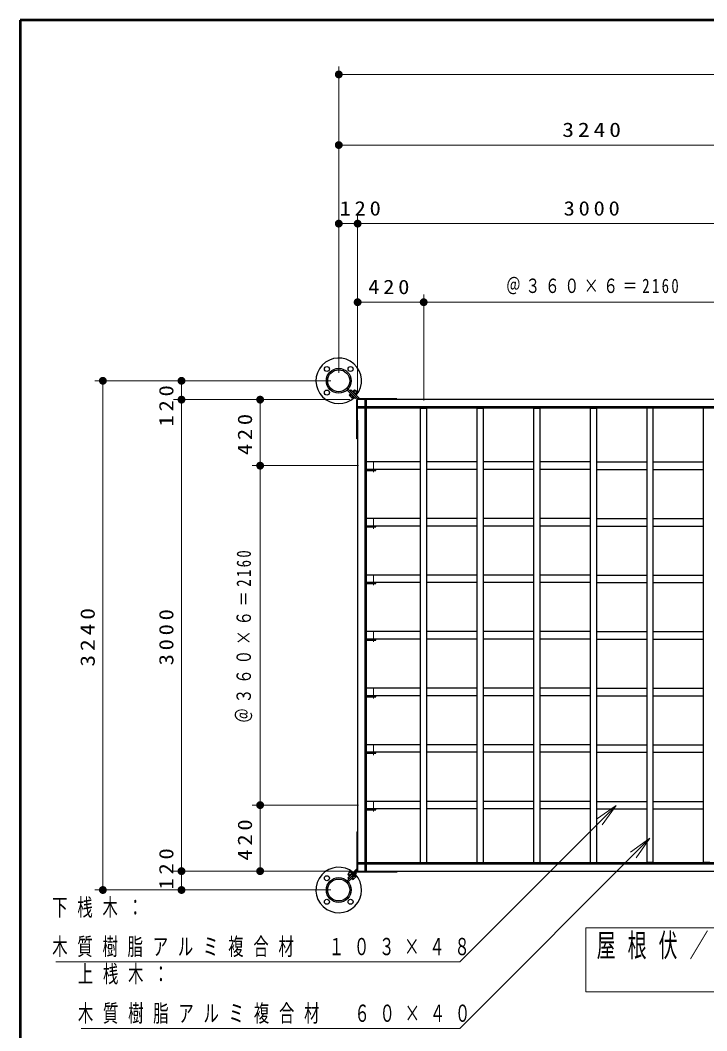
# Model space of a CAD drawing. Units: millimetres on the paper, scale 1:50. Extents: x -365 to 10, y -38 to 257.
# Drawn here: x -365 to -277.7, y 128.4 to 257 of the extents above; entities that cross this region are included whole.
import ezdxf

# ---------------------------------------------------------------- set-up
doc = ezdxf.new("R2010")
doc.units = ezdxf.units.MM
doc.linetypes.add('USER2', pattern=[6, 3, -1, 1, -1])
doc.layers.add('LY_1', color=7, linetype='Continuous', lineweight=25)
doc.layers.add('LY_2', color=7, linetype='Continuous', lineweight=13)
doc.styles.add('ＭＳ ゴシック', font='')
doc.styles.get('ＭＳ ゴシック').set_extended_font_data('MS Gothic')

# ---------------------------------------------------------------- blocks, each defined once
blk = doc.blocks.new('filled_dot')
at = {"color": 0, "linetype": 'Continuous', "lineweight": -2, "const_width": 1.25}
blk.add_lwpolyline([(-0.625, 0, 1), (0.625, 0, 1)], format="xyb", close=True, dxfattribs=at)

msp = doc.modelspace()

# ---------------------------------------------------------------- linework, layer by layer
at = {"layer": 'LY_1', "lineweight": 13}
for p, q in [((-324.491, 212.114), (-324.491, 251.099)), ((-324.491, 250.099), (-194.891, 250.099)), ((-324.491, 212.114), (-324.491, 242.114)), ((-324.491, 241.114), (-259.691, 241.114)), ((-322.091, 210.695), (-322.091, 232.114)), ((-324.491, 231.114), (-318.559, 231.114)), ((-322.091, 231.114), (-262.091, 231.114)), ((-322.091, 209.714), (-322.091, 222.114)), ((-313.691, 208.614), (-313.691, 222.114)), ((-322.091, 221.114), (-313.691, 221.114)), ((-313.691, 221.114), (-270.491, 221.114)), ((-325.491, 211.114), (-355.491, 211.114)), ((-354.491, 146.314), (-354.491, 211.114)), ((-344.491, 205.193), (-344.491, 211.114)), ((-324.072, 208.714), (-345.491, 208.714)), ((-344.491, 148.714), (-344.491, 208.714)), ((-323.091, 208.714), (-335.491, 208.714)), ((-334.491, 200.314), (-334.491, 208.714)), ((-321.991, 200.314), (-335.491, 200.314)), ((-334.491, 157.114), (-334.491, 200.314)), ((-321.991, 157.114), (-335.491, 157.114)), ((-334.491, 148.714), (-334.491, 157.114)), ((-291.697, 155.307), (-289.222, 157.075)), ((-289.222, 157.075), (-291.343, 154.953)), ((-289.222, 157.075), (-290.99, 154.6)), ((-344.491, 146.314), (-344.491, 152.203)), ((-287.391, 151.128), (-284.916, 152.896)), ((-284.916, 152.896), (-287.038, 150.774)), ((-284.916, 152.896), (-286.684, 150.421)), ((-324.072, 148.714), (-345.491, 148.714)), ((-323.091, 148.714), (-335.491, 148.714)), ((-325.491, 146.314), (-355.491, 146.314)), ((-293.091, 141.481), (-293.091, 133.348)), ((-226.291, 141.481), (-293.091, 141.481)), ((-293.091, 133.348), (-226.291, 133.348))]:
    msp.add_line(p, q, dxfattribs=at)
at = {"layer": 'LY_1'}
for p, q in [((-323.439, 209.935), (-322.367, 208.862)), ((-323.439, 209.935), (-322.367, 208.862)), ((-323.312, 210.062), (-322.083, 208.834)), ((-323.312, 210.062), (-321.963, 208.714)), ((-323.088, 209.838), (-322.961, 209.965)), ((-323.017, 209.767), (-322.89, 209.894)), ((-322.961, 209.965), (-321.709, 208.714)), ((-322.89, 209.894), (-321.829, 208.834)), ((-322.748, 209.753), (-322.703, 209.798)), ((-322.748, 209.753), (-322.703, 209.798)), ((-322.279, 209.374), (-322.703, 209.798)), ((-322.279, 209.374), (-322.703, 209.798)), ((-322.689, 209.784), (-322.505, 209.968)), ((-322.689, 209.784), (-322.505, 209.968)), ((-322.604, 209.699), (-322.384, 209.92)), ((-322.604, 209.699), (-322.384, 209.92)), ((-322.109, 209.572), (-322.505, 209.968)), ((-322.109, 209.572), (-322.505, 209.968)), ((-322.157, 209.694), (-322.384, 209.92)), ((-322.157, 209.694), (-322.384, 209.92)), ((-322.378, 209.473), (-322.157, 209.694)), ((-322.378, 209.473), (-322.157, 209.694)), ((-323.034, 209.439), (-323.175, 209.298)), ((-323.034, 209.439), (-323.175, 209.298)), ((-322.779, 208.902), (-323.175, 209.298)), ((-322.779, 208.902), (-323.175, 209.298)), ((-322.949, 209.354), (-323.091, 209.213)), ((-322.949, 209.354), (-323.091, 209.213)), ((-323.003, 209.498), (-323.048, 209.453)), ((-323.003, 209.498), (-323.048, 209.453)), ((-322.624, 209.029), (-323.048, 209.453)), ((-322.624, 209.029), (-323.048, 209.453)), ((-322.723, 209.128), (-322.864, 208.987)), ((-322.723, 209.128), (-322.864, 208.987)), ((-322.638, 209.043), (-322.779, 208.902)), ((-322.638, 209.043), (-322.779, 208.902)), ((-322.579, 209.074), (-322.624, 209.029)), ((-322.579, 209.074), (-322.624, 209.029)), ((-322.367, 208.862), (-322.239, 208.989)), ((-322.367, 208.862), (-322.239, 208.989)), ((-322.324, 209.329), (-322.279, 209.374)), ((-322.324, 209.329), (-322.279, 209.374)), ((-322.293, 209.388), (-322.109, 209.572)), ((-322.293, 209.388), (-322.109, 209.572)), ((-322.211, 203.714), (-322.211, 208.714)), ((-317.091, 208.714), (-322.091, 208.714)), ((-322.091, 203.714), (-322.091, 208.714)), ((-317.091, 208.834), (-322.031, 208.834)), ((-264.691, 208.714), (-319.491, 208.714)), ((-317.091, 208.834), (-317.091, 208.714)), ((-322.091, 206.114), (-322.091, 148.714)), ((-322.091, 203.714), (-322.211, 203.714)), ((-322.211, 153.714), (-322.091, 153.714)), ((-322.211, 153.714), (-322.211, 148.774)), ((-323.439, 147.493), (-322.091, 148.841)), ((-323.439, 147.493), (-322.211, 148.721)), ((-322.949, 148.695), (-323.345, 148.299)), ((-322.949, 148.695), (-323.345, 148.299)), ((-323.161, 148.115), (-323.345, 148.299)), ((-323.161, 148.115), (-323.345, 148.299)), ((-323.342, 147.844), (-322.091, 149.095)), ((-323.312, 147.365), (-322.239, 148.438)), ((-323.312, 147.365), (-322.239, 148.438)), ((-323.071, 148.647), (-323.297, 148.421)), ((-323.071, 148.647), (-323.297, 148.421)), ((-323.076, 148.2), (-323.297, 148.421)), ((-323.076, 148.2), (-323.297, 148.421)), ((-323.272, 147.915), (-322.211, 148.975)), ((-323.144, 147.787), (-323.272, 147.915)), ((-322.751, 148.525), (-323.175, 148.101)), ((-322.751, 148.525), (-323.175, 148.101)), ((-323.13, 148.056), (-323.175, 148.101)), ((-323.13, 148.056), (-323.175, 148.101)), ((-322.85, 148.426), (-323.071, 148.647)), ((-322.85, 148.426), (-323.071, 148.647)), ((-322.765, 148.511), (-322.949, 148.695)), ((-322.765, 148.511), (-322.949, 148.695)), ((-322.406, 148.18), (-322.83, 147.756)), ((-322.406, 148.18), (-322.83, 147.756)), ((-322.706, 148.48), (-322.751, 148.525)), ((-322.706, 148.48), (-322.751, 148.525)), ((-322.279, 148.025), (-322.675, 147.629)), ((-322.279, 148.025), (-322.675, 147.629)), ((-322.505, 148.081), (-322.364, 147.94)), ((-322.505, 148.081), (-322.364, 147.94)), ((-322.451, 148.226), (-322.406, 148.18)), ((-322.451, 148.226), (-322.406, 148.18)), ((-322.42, 148.166), (-322.279, 148.025)), ((-322.42, 148.166), (-322.279, 148.025)), ((-322.239, 148.438), (-322.367, 148.565)), ((-322.239, 148.438), (-322.367, 148.565)), ((-322.091, 148.714), (-264.691, 148.714)), ((-317.091, 148.594), (-322.031, 148.594)), ((-317.091, 148.714), (-317.091, 148.594)), ((-323.215, 147.717), (-323.342, 147.844)), ((-322.876, 147.801), (-322.83, 147.756)), ((-322.876, 147.801), (-322.83, 147.756)), ((-322.816, 147.77), (-322.675, 147.629)), ((-322.816, 147.77), (-322.675, 147.629)), ((-322.731, 147.855), (-322.59, 147.714)), ((-322.731, 147.855), (-322.59, 147.714))]:
    msp.add_line(p, q, dxfattribs=at)
at = {"layer": 'LY_1', "color": 140, "lineweight": 50}
for p, q in [((-321.091, 208.714), (-321.091, 148.714)), ((-262.091, 207.714), (-322.091, 207.714)), ((-322.091, 149.714), (-262.091, 149.714))]:
    msp.add_line(p, q, dxfattribs=at)
at = {"layer": 'LY_1', "color": 40}
for p, q in [((-314.091, 207.614), (-313.291, 207.614)), ((-314.091, 149.814), (-314.091, 207.614)), ((-313.291, 149.814), (-313.291, 207.614)), ((-306.891, 207.614), (-306.091, 207.614)), ((-306.891, 149.814), (-306.891, 207.614)), ((-306.091, 149.814), (-306.091, 207.614)), ((-299.691, 207.614), (-298.891, 207.614)), ((-299.691, 149.814), (-299.691, 207.614)), ((-298.891, 149.814), (-298.891, 207.614)), ((-292.491, 149.814), (-292.491, 207.614)), ((-292.491, 207.614), (-291.691, 207.614)), ((-291.691, 149.814), (-291.691, 207.614)), ((-285.291, 149.814), (-285.291, 207.614)), ((-284.491, 207.614), (-285.291, 207.614)), ((-284.491, 149.814), (-284.491, 207.614)), ((-278.091, 149.814), (-278.091, 207.614)), ((-277.291, 207.614), (-278.091, 207.614)), ((-320.991, 200.794), (-320.991, 199.834)), ((-314.091, 200.794), (-320.991, 200.794)), ((-306.891, 200.794), (-313.291, 200.794)), ((-299.691, 200.794), (-306.091, 200.794)), ((-292.491, 200.794), (-298.891, 200.794)), ((-291.691, 200.794), (-285.291, 200.794)), ((-284.491, 200.794), (-278.091, 200.794)), ((-321.091, 199.714), (-319.791, 199.714)), ((-314.091, 199.834), (-320.991, 199.834)), ((-319.791, 199.714), (-319.791, 199.834)), ((-306.891, 199.834), (-313.291, 199.834)), ((-299.691, 199.834), (-306.091, 199.834)), ((-292.491, 199.834), (-298.891, 199.834)), ((-291.691, 199.834), (-285.291, 199.834)), ((-284.491, 199.834), (-278.091, 199.834)), ((-320.991, 193.594), (-320.991, 192.634)), ((-314.091, 193.594), (-320.991, 193.594)), ((-306.891, 193.594), (-313.291, 193.594)), ((-299.691, 193.594), (-306.091, 193.594)), ((-292.491, 193.594), (-298.891, 193.594)), ((-291.691, 193.594), (-285.291, 193.594)), ((-284.491, 193.594), (-278.091, 193.594)), ((-321.091, 192.514), (-319.791, 192.514)), ((-314.091, 192.634), (-320.991, 192.634)), ((-319.791, 192.514), (-319.791, 192.634)), ((-306.891, 192.634), (-313.291, 192.634)), ((-299.691, 192.634), (-306.091, 192.634)), ((-292.491, 192.634), (-298.891, 192.634)), ((-291.691, 192.634), (-285.291, 192.634)), ((-284.491, 192.634), (-278.091, 192.634)), ((-321.091, 185.314), (-319.791, 185.314)), ((-320.991, 186.394), (-320.991, 185.434)), ((-314.091, 186.394), (-320.991, 186.394)), ((-314.091, 185.434), (-320.991, 185.434)), ((-319.791, 185.314), (-319.791, 185.434)), ((-306.891, 186.394), (-313.291, 186.394)), ((-306.891, 185.434), (-313.291, 185.434)), ((-299.691, 186.394), (-306.091, 186.394)), ((-299.691, 185.434), (-306.091, 185.434)), ((-292.491, 186.394), (-298.891, 186.394)), ((-292.491, 185.434), (-298.891, 185.434)), ((-291.691, 186.394), (-285.291, 186.394)), ((-291.691, 185.434), (-285.291, 185.434)), ((-284.491, 186.394), (-278.091, 186.394)), ((-284.491, 185.434), (-278.091, 185.434)), ((-320.991, 179.194), (-320.991, 178.714)), ((-314.091, 179.194), (-320.991, 179.194)), ((-306.891, 179.194), (-313.291, 179.194)), ((-299.691, 179.194), (-306.091, 179.194)), ((-292.491, 179.194), (-298.891, 179.194)), ((-291.691, 179.194), (-285.291, 179.194)), ((-284.491, 179.194), (-278.091, 179.194)), ((-321.091, 178.114), (-319.791, 178.114)), ((-320.991, 178.234), (-320.991, 178.714)), ((-314.091, 178.234), (-320.991, 178.234)), ((-319.791, 178.114), (-319.791, 178.234)), ((-306.891, 178.234), (-313.291, 178.234)), ((-299.691, 178.234), (-306.091, 178.234)), ((-292.491, 178.234), (-298.891, 178.234)), ((-291.691, 178.234), (-285.291, 178.234)), ((-284.491, 178.234), (-278.091, 178.234)), ((-320.991, 171.034), (-320.991, 171.994)), ((-314.091, 171.994), (-320.991, 171.994)), ((-306.891, 171.994), (-313.291, 171.994)), ((-299.691, 171.994), (-306.091, 171.994)), ((-292.491, 171.994), (-298.891, 171.994)), ((-291.691, 171.994), (-285.291, 171.994)), ((-284.491, 171.994), (-278.091, 171.994)), ((-321.091, 170.914), (-319.791, 170.914)), ((-314.091, 171.034), (-320.991, 171.034)), ((-319.791, 170.914), (-319.791, 171.034)), ((-306.891, 171.034), (-313.291, 171.034)), ((-299.691, 171.034), (-306.091, 171.034)), ((-292.491, 171.034), (-298.891, 171.034)), ((-291.691, 171.034), (-285.291, 171.034)), ((-284.491, 171.034), (-278.091, 171.034)), ((-320.991, 163.834), (-320.991, 164.794)), ((-314.091, 164.794), (-320.991, 164.794)), ((-306.891, 164.794), (-313.291, 164.794)), ((-299.691, 164.794), (-306.091, 164.794)), ((-292.491, 164.794), (-298.891, 164.794)), ((-291.691, 164.794), (-285.291, 164.794)), ((-284.491, 164.794), (-278.091, 164.794)), ((-321.091, 163.714), (-319.791, 163.714)), ((-314.091, 163.834), (-320.991, 163.834)), ((-319.791, 163.714), (-319.791, 163.834)), ((-306.891, 163.834), (-313.291, 163.834)), ((-299.691, 163.834), (-306.091, 163.834)), ((-292.491, 163.834), (-298.891, 163.834)), ((-291.691, 163.834), (-285.291, 163.834)), ((-284.491, 163.834), (-278.091, 163.834)), ((-320.991, 156.634), (-320.991, 157.594)), ((-314.091, 157.594), (-320.991, 157.594)), ((-306.891, 157.594), (-313.291, 157.594)), ((-299.691, 157.594), (-306.091, 157.594)), ((-292.491, 157.594), (-298.891, 157.594)), ((-291.691, 157.594), (-285.291, 157.594)), ((-284.491, 157.594), (-278.091, 157.594)), ((-321.091, 156.514), (-319.791, 156.514)), ((-314.091, 156.634), (-320.991, 156.634)), ((-319.791, 156.514), (-319.791, 156.634)), ((-306.891, 156.634), (-313.291, 156.634)), ((-299.691, 156.634), (-306.091, 156.634)), ((-292.491, 156.634), (-298.891, 156.634)), ((-291.691, 156.634), (-285.291, 156.634)), ((-284.491, 156.634), (-278.091, 156.634)), ((-314.091, 149.814), (-313.291, 149.814)), ((-306.891, 149.814), (-306.091, 149.814)), ((-299.691, 149.814), (-298.891, 149.814)), ((-292.491, 149.814), (-291.691, 149.814)), ((-284.491, 149.814), (-285.291, 149.814)), ((-277.291, 149.814), (-278.091, 149.814))]:
    msp.add_line(p, q, dxfattribs=at)
at = {"layer": 'LY_1', "color": 40, "linetype": 'USER2', "lineweight": 13}
for p, q in [((-320.091, 200.794), (-320.091, 199.487)), ((-320.091, 193.594), (-320.091, 192.287)), ((-320.091, 186.394), (-320.091, 185.087)), ((-320.091, 179.194), (-320.091, 177.887)), ((-320.091, 171.994), (-320.091, 170.687)), ((-320.091, 164.794), (-320.091, 163.487)), ((-320.091, 157.594), (-320.091, 156.287))]:
    msp.add_line(p, q, dxfattribs=at)
at = {"layer": 'LY_1', "lineweight": 13}
for points in [[(-289.222, 157.075), (-309.104, 137.192), (-360.484, 137.192)], [(-284.916, 152.896), (-309.104, 128.708), (-357.231, 128.708)]]:
    msp.add_lwpolyline(points, dxfattribs=at)
at = {"layer": 'LY_1'}
for centre, radius in [((-325.991, 212.614), 0.32), ((-324.491, 211.114), 1.58), ((-324.491, 211.114), 1.58), ((-324.491, 211.114), 1.398), ((-324.491, 211.114), 1.398), ((-322.991, 212.614), 0.32), ((-325.991, 209.614), 0.32), ((-325.991, 147.814), 0.32), ((-324.491, 146.314), 1.58), ((-324.491, 146.314), 1.58), ((-324.491, 146.314), 1.398), ((-324.491, 146.314), 1.398), ((-325.991, 144.814), 0.32), ((-322.991, 144.814), 0.32)]:
    msp.add_circle(centre, radius, dxfattribs=at)
for centre, radius, start, end in [((-324.491, 211.114), 2.9, 320.34217, 313.22157), ((-322.031, 208.654), 0.18, 90, 180), ((-324.491, 146.314), 2.9, 50.34217, 43.22157), ((-322.031, 148.774), 0.18, 180, 270)]:
    msp.add_arc(centre, radius, start, end, dxfattribs=at)
at = {"layer": 'LY_2', "lineweight": 50}
for p, q in [((0, 257), (-365, 257)), ((-365, 257), (-365, 0))]:
    msp.add_line(p, q, dxfattribs=at)

# ---------------------------------------------------------------- block references
at = {"layer": 'LY_1', "lineweight": 13, "xscale": 0.4, "yscale": 0.4}
for p in [(-324.491, 250.099), (-324.491, 241.114), (-324.491, 231.114), (-322.091, 231.114), (-322.091, 221.114), (-313.691, 221.114)]:
    msp.add_blockref('filled_dot', p, dxfattribs=at)
for p, rotation in [((-322.091, 231.114), 180), ((-313.691, 221.114), 180), ((-354.491, 211.114), 270), ((-344.491, 211.114), 270), ((-344.491, 208.714), 270), ((-344.491, 208.714), 90), ((-334.491, 208.714), 270), ((-334.491, 200.314), 270), ((-334.491, 200.314), 90), ((-334.491, 157.114), 270), ((-334.491, 157.114), 90), ((-344.491, 148.714), 270), ((-344.491, 148.714), 90), ((-334.491, 148.714), 90), ((-354.491, 146.314), 90), ((-344.491, 146.314), 90)]:
    msp.add_blockref('filled_dot', p, dxfattribs=dict(at, rotation=rotation))

# ---------------------------------------------------------------- texts
at = {"layer": 'LY_1', "style": 'ＭＳ ゴシック'}
for s, insert, char_height, attachment_point in [('\\T1.33;\\W1.2;3240', (-292.091, 242.114), 1.833, 8), ('\\T1.33;\\W1.15;120', (-321.528, 232.114), 1.833, 8), ('\\T1.33;\\W1.15;3000', (-292.091, 232.114), 1.833, 8), ('\\T1.33;\\W1.15;420', (-317.891, 222.114), 1.833, 8), ('\\T1.32;\\W0.75;＠３６０×６＝2160', (-292.091, 222.114), 1.833, 8), ('\\T1.64;\\W0.65;下桟木：', (-360.934, 143.992), 2.199, 4), ('\\T1.64;\\W0.65;木質樹脂アルミ複合材\u3000１０３×４８', (-360.934, 138.992), 2.199, 4), ('\\T1.64;\\W0.6;屋根伏／小屋組伏図\u3000Ｓ＝１／５０', (-291.691, 140.748), 2.933, 1), ('\\T1.64;\\W0.65;上桟木：', (-357.674, 135.508), 2.199, 4), ('\\T1.64;\\W0.65;木質樹脂アルミ複合材\u3000６０×４０', (-357.674, 130.508), 2.199, 4)]:
    msp.add_mtext(s, dxfattribs=dict(at, insert=insert, char_height=char_height, attachment_point=attachment_point))
at = {"layer": 'LY_1', "char_height": 1.833, "attachment_point": 8, "rotation": 90, "style": 'ＭＳ ゴシック'}
for s, insert in [('\\T1.33;\\W1.15;120', (-345.491, 208.162)), ('\\T1.33;\\W1.15;420', (-335.491, 204.514)), ('\\T1.32;\\W0.75;＠３６０×６＝2160', (-335.491, 178.714)), ('\\T1.33;\\W1.2;3240', (-355.491, 178.714)), ('\\T1.33;\\W1.15;3000', (-345.491, 178.714)), ('\\T1.33;\\W1.15;420', (-335.491, 152.914)), ('\\T1.33;\\W1.15;120', (-345.491, 149.235))]:
    msp.add_mtext(s, dxfattribs=dict(at, insert=insert))

doc.saveas('drawing.dxf')
